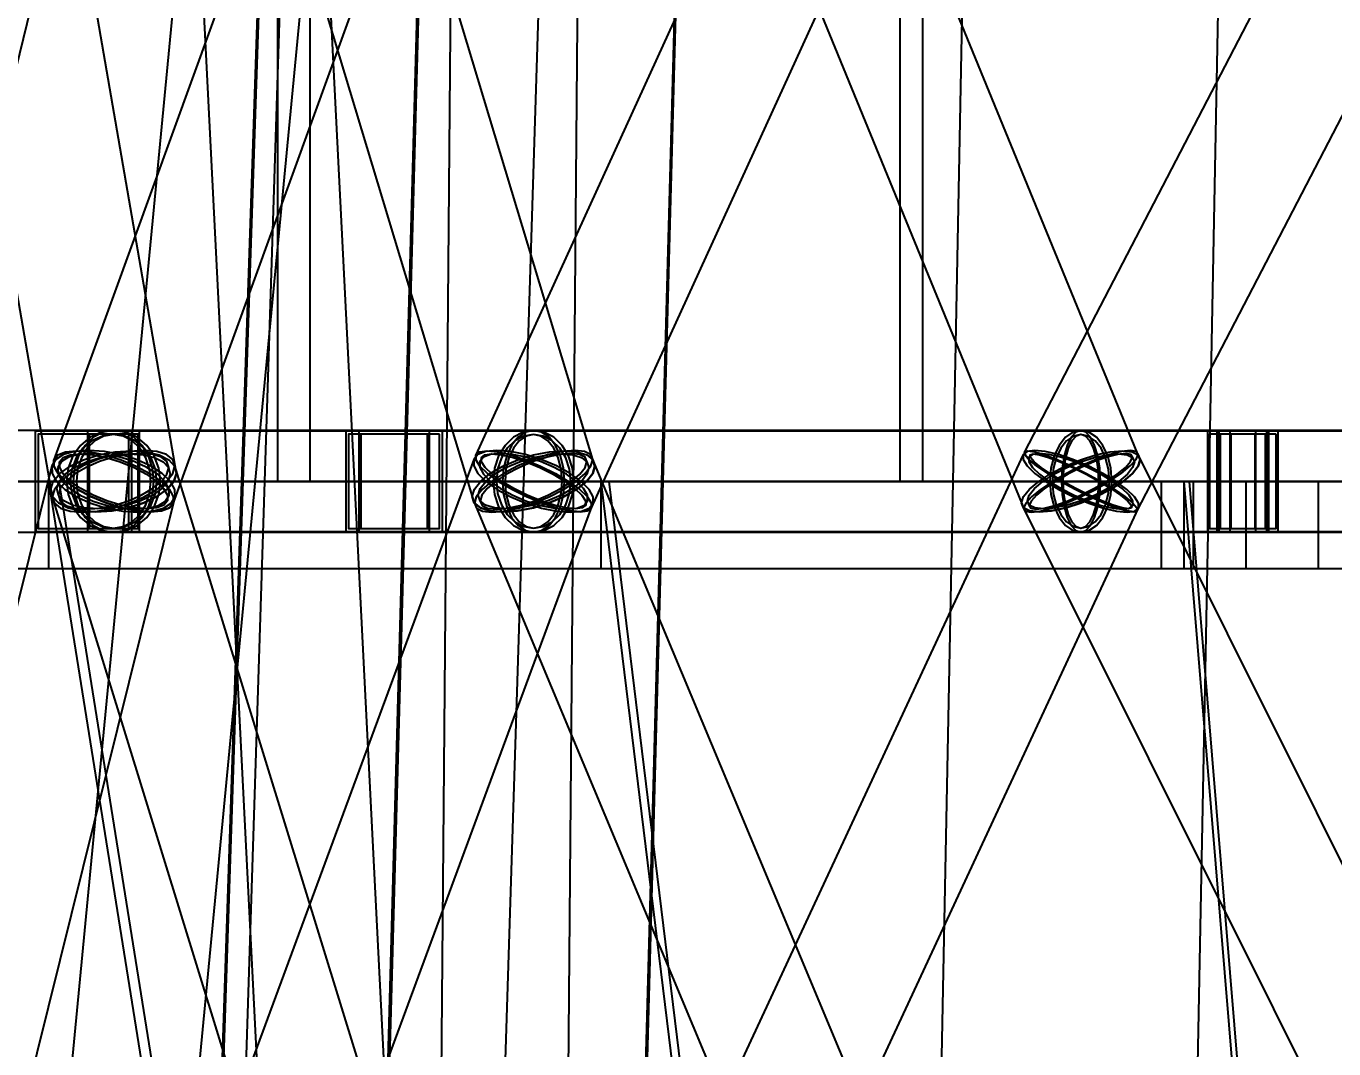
# Model space of a CAD drawing. Header units: millimetres. Extents: x -123812 to 252100, y -3000 to 639000.
# Drawn here: x -9491 to -4267, y 452733 to 456818 of the extents above; entities that cross this region are included whole.
import ezdxf

# ---------------------------------------------------------------- set-up
doc = ezdxf.new("R2010")
doc.units = ezdxf.units.MM
for name, color, linetype, lineweight in [('D-STR-DECK', 7, 'Continuous', 25), ('D-STR-DIM', 7, 'Continuous', 13), ('D-STR-STRC', 7, 'Continuous', 25)]:
    doc.layers.add(name, color=color, linetype=linetype, lineweight=lineweight)
doc.styles.add('OpenSansCondensed-Light', font='OpenSansCondensed-Light.ttf')
doc.styles.add('TOWER_UNICODE', font='Arial Unicode.ttf')
doc.dimstyles.new('EZDXF', dxfattribs={"dimtxt": 0.25, "dimasz": 0.175, "dimexe": 0.375, "dimexo": 0.125, "dimgap": 0.1, "dimtad": 1, "dimlfac": 100, "dimzin": 12, "dimdsep": 46, "dimtxsty": 'OpenSansCondensed-Light', "dimblk": 'ARCHTICK', "dimcen": 2.5, "dimazin": 3, "dimtfac": 0.5, "dimtmove": 2, "dimatfit": 3})

# ---------------------------------------------------------------- blocks, each defined once
blk = doc.blocks.new('_ARCHTICK')
at = {"color": 0, "linetype": 'BYBLOCK', "const_width": 0.15}
blk.add_lwpolyline([(-0.5, -0.5), (0.5, 0.5)], dxfattribs=at)

msp = doc.modelspace()

# ---------------------------------------------------------------- linework, layer by layer
at = {"layer": 'D-STR-DECK'}
for points in [[(-10392.3, 455000), (-10392.3, 460000), (-8358, 460000), (-8358, 455000)], [(-10392.3, 455000), (-10392.3, 460000), (-8358, 460000), (-8358, 455000)], [(-8485.3, 455000), (-8485.3, 460000), (-5910, 460000), (-5910, 455000)], [(-8485.3, 455000), (-8485.3, 460000), (-5910, 460000), (-5910, 455000)], [(-6000, 455000), (-6000, 460000), (-3059.2, 460000), (-3059.2, 455000)], [(-6000, 455000), (-6000, 460000), (-3059.2, 460000), (-3059.2, 455000)], [(-18800, 454650), (-18800, 455000), (-4957.2, 455000), (-4957.2, 454650)], [(-18800, 454650), (-18800, 455000), (-4957.2, 455000), (-4957.2, 454650)], [(-18639.2, 454650), (-18639.2, 455000), (-4829.6, 455000), (-4829.6, 454650)], [(-18639.2, 454650), (-18639.2, 455000), (-4829.6, 455000), (-4829.6, 454650)], [(-18159.4, 454650), (-18159.4, 455000), (-4619.4, 455000), (-4619.4, 454650)], [(-18159.4, 454650), (-18159.4, 455000), (-4619.4, 455000), (-4619.4, 454650)], [(-17368.9, 454650), (-17368.9, 455000), (-4330.1, 455000), (-4330.1, 454650)], [(-17368.9, 454650), (-17368.9, 455000), (-4330.1, 455000), (-4330.1, 454650)], [(-16281.3, 454650), (-16281.3, 455000), (-3966.8, 455000), (-3966.8, 454650)], [(-16281.3, 454650), (-16281.3, 455000), (-3966.8, 455000), (-3966.8, 454650)], [(-14915, 454650), (-14915, 455000), (-3535.5, 455000), (-3535.5, 454650)], [(-14915, 454650), (-14915, 455000), (-3535.5, 455000), (-3535.5, 454650)], [(-13293.6, 454650), (-13293.6, 455000), (-3043.8, 455000), (-3043.8, 454650)], [(-13293.6, 454650), (-13293.6, 455000), (-3043.8, 455000), (-3043.8, 454650)], [(-9496.7, 445000), (-11444.7, 455000), (-9360, 455000), (-7760, 445000)], [(-9496.7, 445000), (-11444.7, 455000), (-9360, 455000), (-7760, 445000)], [(-11444.7, 454650), (-11444.7, 455000), (-2500, 455000), (-2500, 454650)], [(-11444.7, 454650), (-11444.7, 455000), (-2500, 455000), (-2500, 454650)], [(-7800, 445000), (-9400, 455000), (-7163.8, 455000), (-5939.2, 445000)], [(-7800, 445000), (-9400, 455000), (-7163.8, 455000), (-5939.2, 445000)], [(-9400, 454650), (-9400, 455000), (-1913.4, 455000), (-1913.4, 454650)], [(-9400, 454650), (-9400, 455000), (-1913.4, 455000), (-1913.4, 454650)], [(-5969.9, 445000), (-7194.4, 455000), (-4845.1, 455000), (-4016.9, 445000)], [(-5969.9, 445000), (-7194.4, 455000), (-4845.1, 455000), (-4016.9, 445000)], [(-7194.4, 454650), (-7194.4, 455000), (-1294.1, 455000), (-1294.1, 454650)], [(-7194.4, 454650), (-7194.4, 455000), (-1294.1, 455000), (-1294.1, 454650)], [(-4037.6, 445000), (-4865.8, 455000), (-2443.5, 455000), (-2025.8, 445000)], [(-4037.6, 445000), (-4865.8, 455000), (-2443.5, 455000), (-2025.8, 445000)], [(-4865.8, 454650), (-4865.8, 455000), (-652.6, 455000), (-652.6, 454650)], [(-4865.8, 454650), (-4865.8, 455000), (-652.6, 455000), (-652.6, 454650)]]:
    msp.add_lwpolyline(points, close=True, dxfattribs=at)
at = {"layer": 'D-STR-STRC'}
for points in [[(-9698.3, 474987.3), (-8433.2, 449987.3), (-8424.5, 449982), (-8399.2, 449977.9), (-8358.9, 449975.3), (-8306.3, 449974.4), (-8245.1, 449975.3), (-8179.5, 449977.8), (-8113.8, 449981.9), (-8052.6, 449987.2), (-8000.1, 449993.3), (-7959.8, 449999.9), (-7934.5, 450006.6), (-7925.8, 450012.7), (-9190.9, 475012.7)], [(-7166.8, 475024.1), (-9562.6, 450024.1), (-9554, 450019.3), (-9528.7, 450013.1), (-9488.6, 450006), (-9436.2, 449998.6), (-9375.2, 449991.2), (-9309.8, 449984.4), (-9244.3, 449978.7), (-9183.4, 449974.4), (-9131, 449971.9), (-9090.8, 449971.3), (-9065.5, 449972.6), (-9056.9, 449975.9), (-6661.1, 474975.9)], [(-7639.9, 475002.2), (-7855.4, 450002.2), (-7846.7, 449993.4), (-7821.4, 449985.1), (-7781, 449977.8), (-7728.4, 449972), (-7667.1, 449968.1), (-7601.4, 449966.4), (-7535.7, 449967), (-7474.4, 449969.8), (-7421.8, 449974.7), (-7381.4, 449981.3), (-7356.1, 449989.2), (-7347.4, 449997.8), (-7132, 474997.8)], [(-9949.3, 454939), (-8726.4, 459939), (-8727.7, 459968.4), (-8745.7, 460000), (-8779.3, 460031.6), (-8826, 460061), (-8882.7, 460086.2), (-8945.6, 460105.6), (-9010.3, 460117.8), (-9072.5, 460122), (-9128, 460117.8), (-9172.8, 460105.6), (-9204.1, 460086.2), (-9219.6, 460061), (-10442.5, 455061)], [(-5411.6, 460105.6), (-7694.9, 455105.6), (-7694.4, 455086.2), (-7678.1, 455061), (-7647.3, 455031.6), (-7604, 455000), (-7551.1, 454968.4), (-7492.3, 454939), (-7431.5, 454913.8), (-7373, 454894.4), (-7320.6, 454882.2), (-7278, 454878), (-7248.1, 454882.2), (-7232.9, 454894.4), (-4949.6, 459894.4)], [(-2906.6, 460117.8), (-5502.7, 455117.8), (-5501, 455105.6), (-5484.1, 455086.2), (-5453.1, 455061), (-5410.2, 455031.6), (-5358.2, 455000), (-5300.8, 454968.4), (-5241.8, 454939), (-5185.2, 454913.8), (-5135, 454894.4), (-5094.5, 454882.2), (-5066.4, 454878), (-5052.8, 454882.2), (-2456.7, 459882.2)], [(-7565.3, 460086.2), (-9380.3, 455086.2), (-9379.9, 455061), (-9363.3, 455031.6), (-9331.5, 455000), (-9286.8, 454968.4), (-9232.2, 454939), (-9171.3, 454913.8), (-9108.5, 454894.4), (-9047.9, 454882.2), (-8993.6, 454878), (-8949.5, 454882.2), (-8918.4, 454894.4), (-8902.5, 454913.8), (-7087.5, 459913.8)], [(-9217.9, 459939), (-7708.8, 454939), (-7700.6, 454913.8), (-7676.2, 454894.4), (-7637.4, 454882.2), (-7586.8, 454878), (-7527.7, 454882.2), (-7464.3, 454894.4), (-7400.9, 454913.8), (-7341.8, 454939), (-7291, 454968.4), (-7252, 455000), (-7227.4, 455031.6), (-7219, 455061), (-8728, 460061)], [(-7563.4, 459913.8), (-5514.8, 454913.8), (-5506.4, 454894.4), (-5482.5, 454882.2), (-5444.5, 454878), (-5395.3, 454882.2), (-5338, 454894.4), (-5276.6, 454913.8), (-5215.3, 454939), (-5158.2, 454968.4), (-5109.3, 455000), (-5071.9, 455031.6), (-5048.5, 455061), (-5040.8, 455086.2), (-7089.4, 460086.2)], [(-10259, 459968.4), (-9392.4, 454968.4), (-9385.3, 454939), (-9361.6, 454913.8), (-9322.9, 454894.4), (-9271.9, 454882.2), (-9211.9, 454878), (-9147.2, 454882.2), (-9082, 454894.4), (-9020.9, 454913.8), (-8968, 454939), (-8926.9, 454968.4), (-8900.5, 455000), (-8890.4, 455031.6), (-9757.1, 460031.6)], [(-10195.9, 454796.8), (-9141.4, 454796.8), (-9092.8, 454803.7), (-9047.5, 454824), (-9008.6, 454856.3), (-8978.8, 454898.4), (-8960, 454947.4), (-8953.6, 455000), (-8960, 455052.6), (-8978.8, 455101.6), (-9008.6, 455143.7), (-9047.5, 455176), (-9092.8, 455196.3), (-9141.4, 455203.2), (-10195.9, 455203.2)], [(-10195.9, 454796.8), (-9141.4, 454796.8), (-9092.8, 454803.7), (-9047.5, 454824), (-9008.6, 454856.3), (-8978.8, 454898.4), (-8960, 454947.4), (-8953.6, 455000), (-8960, 455052.6), (-8978.8, 455101.6), (-9008.6, 455143.7), (-9047.5, 455176), (-9092.8, 455196.3), (-9141.4, 455203.2), (-10195.9, 455203.2)], [(-2732, 455203.2), (-5277.8, 455203.2), (-5297.9, 455196.3), (-5316.7, 455176), (-5332.8, 455143.7), (-5345.1, 455101.6), (-5352.9, 455052.6), (-5355.5, 455000), (-5352.9, 454947.4), (-5345.1, 454898.4), (-5332.8, 454856.3), (-5316.7, 454824), (-5297.9, 454803.7), (-5277.8, 454796.8), (-2732, 454796.8)], [(-2732, 455203.2), (-5277.8, 455203.2), (-5297.9, 455196.3), (-5316.7, 455176), (-5332.8, 455143.7), (-5345.1, 455101.6), (-5352.9, 455052.6), (-5355.5, 455000), (-5352.9, 454947.4), (-5345.1, 454898.4), (-5332.8, 454856.3), (-5316.7, 454824), (-5297.9, 454803.7), (-5277.8, 454796.8), (-2732, 454796.8)], [(-10137.3, 449938.2), (-8895, 454938.2), (-8896.2, 454968), (-8914, 455000), (-8947.3, 455032), (-8993.9, 455061.8), (-9050.5, 455087.5), (-9113.3, 455107.1), (-9178, 455119.5), (-9240.2, 455123.7), (-9295.7, 455119.5), (-9340.7, 455107.1), (-9372.1, 455087.5), (-9387.7, 455061.8), (-10630.1, 450061.8)], [(-9071.3, 449912.5), (-7225.4, 454912.5), (-7225.6, 454938.2), (-7242, 454968), (-7273.6, 455000), (-7318.1, 455032), (-7372.5, 455061.8), (-7433.2, 455087.5), (-7496, 455107.1), (-7556.5, 455119.5), (-7610.8, 455123.7), (-7655.1, 455119.5), (-7686.3, 455107.1), (-7702.4, 455087.5), (-9548.2, 450087.5)], [(-7356.8, 450061.8), (-8896.7, 455061.8), (-8905, 455087.5), (-8929.4, 455107.1), (-8968.2, 455119.5), (-9018.8, 455123.7), (-9077.8, 455119.5), (-9141.1, 455107.1), (-9204.4, 455087.5), (-9263.5, 455061.8), (-9314.2, 455032), (-9353.1, 455000), (-9377.6, 454968), (-9386, 454938.2), (-7846, 449938.2)], [(-7371.1, 449892.9), (-5047.5, 454892.9), (-5047.8, 454912.5), (-5063.8, 454938.2), (-5094.4, 454968), (-5137.5, 455000), (-5190.1, 455032), (-5248.7, 455061.8), (-5309.3, 455087.5), (-5367.8, 455107.1), (-5420.1, 455119.5), (-5462.7, 455123.7), (-5492.7, 455119.5), (-5508.1, 455107.1), (-7831.7, 450107.1)], [(-5138.5, 450087.5), (-7227.4, 455087.5), (-7235.8, 455107.1), (-7259.8, 455119.5), (-7297.7, 455123.7), (-7346.9, 455119.5), (-7404, 455107.1), (-7465.3, 455087.5), (-7526.4, 455061.8), (-7583.3, 455032), (-7632.1, 455000), (-7669.4, 454968), (-7692.7, 454938.2), (-7700.4, 454912.5), (-5611.5, 449912.5)], [(-2553.7, 450107.1), (-5049.2, 455107.1), (-5056.6, 455119.5), (-5079.2, 455123.7), (-5115.2, 455119.5), (-5162.4, 455107.1), (-5217.4, 455087.5), (-5276.5, 455061.8), (-5335.7, 455032), (-5391, 455000), (-5438.5, 454968), (-5475.1, 454938.2), (-5498.3, 454912.5), (-5506.4, 454892.9), (-3010.9, 449892.9)]]:
    msp.add_lwpolyline(points, dxfattribs=at)
for points in [[(-9659.1, 455000), (-8623.7, 455000), (-8456.4, 460000), (-9489.5, 460000)], [(-9653.3, 455000), (-8629.4, 455000), (-8461.5, 460000), (-9484.5, 460000)], [(-8538.5, 455000), (-7503.1, 455000), (-7345.5, 460000), (-8378.6, 460000)], [(-7981.6, 455000), (-6946.2, 455000), (-6809.9, 460000), (-7843, 460000)], [(-7975.9, 455000), (-6952, 455000), (-6814.9, 460000), (-7837.9, 460000)], [(-5789.7, 455000), (-4765.8, 455000), (-4669.1, 460000), (-5692, 460000)], [(-5789.7, 455000), (-4765.8, 455000), (-4669.1, 460000), (-5692, 460000)], [(-9454.8, 454800), (-7827.6, 454800), (-7827.6, 455200), (-9454.8, 455200)], [(-9068.4, 455200), (-9454.8, 455200), (-9454.8, 454800), (-9068.4, 454800)], [(-9454.8, 454800), (-7827.6, 454800), (-7827.6, 455200), (-9454.8, 455200)], [(-9068.4, 455200), (-9454.8, 455200), (-9454.8, 454800), (-9068.4, 454800)], [(-9329.1, 455000), (-9322.7, 454947.4), (-9304, 454898.4), (-9274.1, 454856.3), (-9235.2, 454824), (-9190, 454803.7), (-9141.4, 454796.8), (-9092.8, 454803.7), (-9047.5, 454824), (-9008.6, 454856.3), (-8978.8, 454898.4), (-8960, 454947.4), (-8953.6, 455000), (-8960, 455052.6), (-8978.8, 455101.6), (-9008.6, 455143.7), (-9047.5, 455176), (-9092.8, 455196.3), (-9141.4, 455203.2), (-9190, 455196.3), (-9235.2, 455176), (-9274.1, 455143.7), (-9304, 455101.6), (-9322.7, 455052.6)], [(-9329.1, 455000), (-9322.7, 454947.4), (-9304, 454898.4), (-9274.1, 454856.3), (-9235.2, 454824), (-9190, 454803.7), (-9141.4, 454796.8), (-9092.8, 454803.7), (-9047.5, 454824), (-9008.6, 454856.3), (-8978.8, 454898.4), (-8960, 454947.4), (-8953.6, 455000), (-8960, 455052.6), (-8978.8, 455101.6), (-9008.6, 455143.7), (-9047.5, 455176), (-9092.8, 455196.3), (-9141.4, 455203.2), (-9190, 455196.3), (-9235.2, 455176), (-9274.1, 455143.7), (-9304, 455101.6), (-9322.7, 455052.6)], [(-9302.6, 455000), (-9297.1, 454947.4), (-9281, 454898.4), (-9255.4, 454856.3), (-9222, 454824), (-9183.1, 454803.7), (-9141.4, 454796.8), (-7463.9, 454796.8), (-7422.2, 454803.7), (-7383.3, 454824), (-7349.9, 454856.3), (-7324.3, 454898.4), (-7308.2, 454947.4), (-7302.7, 455000), (-7308.2, 455052.6), (-7324.3, 455101.6), (-7349.9, 455143.7), (-7383.3, 455176), (-7422.2, 455196.3), (-7463.9, 455203.2), (-9141.4, 455203.2), (-9183.1, 455196.3), (-9222, 455176), (-9255.4, 455143.7), (-9281, 455101.6), (-9297.1, 455052.6)], [(-9302.6, 455000), (-9297.1, 454947.4), (-9281, 454898.4), (-9255.4, 454856.3), (-9222, 454824), (-9183.1, 454803.7), (-9141.4, 454796.8), (-9099.7, 454803.7), (-9060.8, 454824), (-9027.4, 454856.3), (-9001.8, 454898.4), (-8985.7, 454947.4), (-8980.2, 455000), (-8985.7, 455052.6), (-9001.8, 455101.6), (-9027.4, 455143.7), (-9060.8, 455176), (-9099.7, 455196.3), (-9141.4, 455203.2), (-9183.1, 455196.3), (-9222, 455176), (-9255.4, 455143.7), (-9281, 455101.6), (-9297.1, 455052.6)], [(-9302.6, 455000), (-9297.1, 454947.4), (-9281, 454898.4), (-9255.4, 454856.3), (-9222, 454824), (-9183.1, 454803.7), (-9141.4, 454796.8), (-7463.9, 454796.8), (-7422.2, 454803.7), (-7383.3, 454824), (-7349.9, 454856.3), (-7324.3, 454898.4), (-7308.2, 454947.4), (-7302.7, 455000), (-7308.2, 455052.6), (-7324.3, 455101.6), (-7349.9, 455143.7), (-7383.3, 455176), (-7422.2, 455196.3), (-7463.9, 455203.2), (-9141.4, 455203.2), (-9183.1, 455196.3), (-9222, 455176), (-9255.4, 455143.7), (-9281, 455101.6), (-9297.1, 455052.6)], [(-9302.6, 455000), (-9297.1, 454947.4), (-9281, 454898.4), (-9255.4, 454856.3), (-9222, 454824), (-9183.1, 454803.7), (-9141.4, 454796.8), (-9099.7, 454803.7), (-9060.8, 454824), (-9027.4, 454856.3), (-9001.8, 454898.4), (-8985.7, 454947.4), (-8980.2, 455000), (-8985.7, 455052.6), (-9001.8, 455101.6), (-9027.4, 455143.7), (-9060.8, 455176), (-9099.7, 455196.3), (-9141.4, 455203.2), (-9183.1, 455196.3), (-9222, 455176), (-9255.4, 455143.7), (-9281, 455101.6), (-9297.1, 455052.6)], [(-9245.3, 454800), (-4526.9, 454800), (-4526.9, 455200), (-9245.3, 455200)], [(-9037.5, 455200), (-9245.3, 455200), (-9245.3, 454800), (-9037.5, 454800)], [(-7827.6, 455200), (-8214, 455200), (-8214, 454800), (-7827.6, 454800)], [(-7827.6, 455200), (-8214, 455200), (-8214, 454800), (-7827.6, 454800)], [(-8162.2, 454800), (-4489.4, 454800), (-4489.4, 455200), (-8162.2, 455200)], [(-7879.4, 455200), (-8162.2, 455200), (-8162.2, 454800), (-7879.4, 454800)], [(-8162.2, 454800), (-4489.4, 454800), (-4489.4, 455200), (-8162.2, 455200)], [(-7879.4, 455200), (-8162.2, 455200), (-8162.2, 454800), (-7879.4, 454800)], [(-7625.1, 455000), (-7619.6, 454947.4), (-7603.5, 454898.4), (-7577.9, 454856.3), (-7544.5, 454824), (-7505.6, 454803.7), (-7463.9, 454796.8), (-7422.2, 454803.7), (-7383.3, 454824), (-7349.9, 454856.3), (-7324.3, 454898.4), (-7308.2, 454947.4), (-7302.7, 455000), (-7308.2, 455052.6), (-7324.3, 455101.6), (-7349.9, 455143.7), (-7383.3, 455176), (-7422.2, 455196.3), (-7463.9, 455203.2), (-7505.6, 455196.3), (-7544.5, 455176), (-7577.9, 455143.7), (-7603.5, 455101.6), (-7619.6, 455052.6)], [(-7625.1, 455000), (-7619.6, 454947.4), (-7603.5, 454898.4), (-7577.9, 454856.3), (-7544.5, 454824), (-7505.6, 454803.7), (-7463.9, 454796.8), (-7422.2, 454803.7), (-7383.3, 454824), (-7349.9, 454856.3), (-7324.3, 454898.4), (-7308.2, 454947.4), (-7302.7, 455000), (-7308.2, 455052.6), (-7324.3, 455101.6), (-7349.9, 455143.7), (-7383.3, 455176), (-7422.2, 455196.3), (-7463.9, 455203.2), (-7505.6, 455196.3), (-7544.5, 455176), (-7577.9, 455143.7), (-7603.5, 455101.6), (-7619.6, 455052.6)], [(-7587.6, 455000), (-7583.4, 454947.4), (-7571, 454898.4), (-7551.4, 454856.3), (-7525.8, 454824), (-7495.9, 454803.7), (-7463.9, 454796.8), (-5277.8, 454796.8), (-5245.8, 454803.7), (-5215.9, 454824), (-5190.3, 454856.3), (-5170.7, 454898.4), (-5158.3, 454947.4), (-5154.1, 455000), (-5158.3, 455052.6), (-5170.7, 455101.6), (-5190.3, 455143.7), (-5215.9, 455176), (-5245.8, 455196.3), (-5277.8, 455203.2), (-7463.9, 455203.2), (-7495.9, 455196.3), (-7525.8, 455176), (-7551.4, 455143.7), (-7571, 455101.6), (-7583.4, 455052.6)], [(-7587.6, 455000), (-7583.4, 454947.4), (-7571, 454898.4), (-7551.4, 454856.3), (-7525.8, 454824), (-7495.9, 454803.7), (-7463.9, 454796.8), (-7431.9, 454803.7), (-7402.1, 454824), (-7376.4, 454856.3), (-7356.8, 454898.4), (-7344.4, 454947.4), (-7340.2, 455000), (-7344.4, 455052.6), (-7356.8, 455101.6), (-7376.4, 455143.7), (-7402.1, 455176), (-7431.9, 455196.3), (-7463.9, 455203.2), (-7495.9, 455196.3), (-7525.8, 455176), (-7551.4, 455143.7), (-7571, 455101.6), (-7583.4, 455052.6)], [(-7587.6, 455000), (-7583.4, 454947.4), (-7571, 454898.4), (-7551.4, 454856.3), (-7525.8, 454824), (-7495.9, 454803.7), (-7463.9, 454796.8), (-5277.8, 454796.8), (-5245.8, 454803.7), (-5215.9, 454824), (-5190.3, 454856.3), (-5170.7, 454898.4), (-5158.3, 454947.4), (-5154.1, 455000), (-5158.3, 455052.6), (-5170.7, 455101.6), (-5190.3, 455143.7), (-5215.9, 455176), (-5245.8, 455196.3), (-5277.8, 455203.2), (-7463.9, 455203.2), (-7495.9, 455196.3), (-7525.8, 455176), (-7551.4, 455143.7), (-7571, 455101.6), (-7583.4, 455052.6)], [(-7587.6, 455000), (-7583.4, 454947.4), (-7571, 454898.4), (-7551.4, 454856.3), (-7525.8, 454824), (-7495.9, 454803.7), (-7463.9, 454796.8), (-7431.9, 454803.7), (-7402.1, 454824), (-7376.4, 454856.3), (-7356.8, 454898.4), (-7344.4, 454947.4), (-7340.2, 455000), (-7344.4, 455052.6), (-7356.8, 455101.6), (-7376.4, 455143.7), (-7402.1, 455176), (-7431.9, 455196.3), (-7463.9, 455203.2), (-7495.9, 455196.3), (-7525.8, 455176), (-7551.4, 455143.7), (-7571, 455101.6), (-7583.4, 455052.6)], [(-5401.5, 455000), (-5397.3, 454947.4), (-5384.9, 454898.4), (-5365.2, 454856.3), (-5339.6, 454824), (-5309.8, 454803.7), (-5277.8, 454796.8), (-5245.8, 454803.7), (-5215.9, 454824), (-5190.3, 454856.3), (-5170.7, 454898.4), (-5158.3, 454947.4), (-5154.1, 455000), (-5158.3, 455052.6), (-5170.7, 455101.6), (-5190.3, 455143.7), (-5215.9, 455176), (-5245.8, 455196.3), (-5277.8, 455203.2), (-5309.8, 455196.3), (-5339.6, 455176), (-5365.2, 455143.7), (-5384.9, 455101.6), (-5397.3, 455052.6)], [(-5401.5, 455000), (-5397.3, 454947.4), (-5384.9, 454898.4), (-5365.2, 454856.3), (-5339.6, 454824), (-5309.8, 454803.7), (-5277.8, 454796.8), (-5245.8, 454803.7), (-5215.9, 454824), (-5190.3, 454856.3), (-5170.7, 454898.4), (-5158.3, 454947.4), (-5154.1, 455000), (-5158.3, 455052.6), (-5170.7, 455101.6), (-5190.3, 455143.7), (-5215.9, 455176), (-5245.8, 455196.3), (-5277.8, 455203.2), (-5309.8, 455196.3), (-5339.6, 455176), (-5365.2, 455143.7), (-5384.9, 455101.6), (-5397.3, 455052.6)], [(-5355.5, 455000), (-5352.9, 454947.4), (-5345.1, 454898.4), (-5332.8, 454856.3), (-5316.7, 454824), (-5297.9, 454803.7), (-5277.8, 454796.8), (-5257.7, 454803.7), (-5238.9, 454824), (-5222.8, 454856.3), (-5210.4, 454898.4), (-5202.7, 454947.4), (-5200, 455000), (-5202.7, 455052.6), (-5210.4, 455101.6), (-5222.8, 455143.7), (-5238.9, 455176), (-5257.7, 455196.3), (-5277.8, 455203.2), (-5297.9, 455196.3), (-5316.7, 455176), (-5332.8, 455143.7), (-5345.1, 455101.6), (-5352.9, 455052.6)], [(-5355.5, 455000), (-5352.9, 454947.4), (-5345.1, 454898.4), (-5332.8, 454856.3), (-5316.7, 454824), (-5297.9, 454803.7), (-5277.8, 454796.8), (-5257.7, 454803.7), (-5238.9, 454824), (-5222.8, 454856.3), (-5210.4, 454898.4), (-5202.7, 454947.4), (-5200, 455000), (-5202.7, 455052.6), (-5210.4, 455101.6), (-5222.8, 455143.7), (-5238.9, 455176), (-5257.7, 455196.3), (-5277.8, 455203.2), (-5297.9, 455196.3), (-5316.7, 455176), (-5332.8, 455143.7), (-5345.1, 455101.6), (-5352.9, 455052.6)], [(-4489.4, 455200), (-4772.2, 455200), (-4772.2, 454800), (-4489.4, 454800)], [(-4489.4, 455200), (-4772.2, 455200), (-4772.2, 454800), (-4489.4, 454800)], [(-4526.9, 455200), (-4734.7, 455200), (-4734.7, 454800), (-4526.9, 454800)], [(-4726.8, 454800), (96, 454800), (96, 455200), (-4726.8, 455200)], [(-4534.8, 455200), (-4726.8, 455200), (-4726.8, 454800), (-4534.8, 454800)], [(-4682.6, 454800), (51.8, 454800), (51.8, 455200), (-4682.6, 455200)], [(-4579, 455200), (-4682.6, 455200), (-4682.6, 454800), (-4579, 454800)], [(-4682.6, 454800), (51.8, 454800), (51.8, 455200), (-4682.6, 455200)], [(-4579, 455200), (-4682.6, 455200), (-4682.6, 454800), (-4579, 454800)], [(-9080, 455188), (-9443.2, 455188), (-9443.2, 454812), (-9080, 454812)], [(-9080, 455188), (-9443.2, 455188), (-9443.2, 454812), (-9080, 454812)], [(-9314.3, 455000), (-9308.4, 454951.5), (-9291.2, 454906.4), (-9263.7, 454867.6), (-9227.9, 454837.9), (-9186.1, 454819.2), (-9141.4, 454812.8), (-9096.6, 454819.2), (-9054.9, 454837.9), (-9019.1, 454867.6), (-8991.6, 454906.4), (-8974.3, 454951.5), (-8968.4, 455000), (-8974.3, 455048.5), (-8991.6, 455093.6), (-9019.1, 455132.4), (-9054.9, 455162.1), (-9096.6, 455180.8), (-9141.4, 455187.2), (-9186.1, 455180.8), (-9227.9, 455162.1), (-9263.7, 455132.4), (-9291.2, 455093.6), (-9308.4, 455048.5)], [(-9314.3, 455000), (-9308.4, 454951.5), (-9291.2, 454906.4), (-9263.7, 454867.6), (-9227.9, 454837.9), (-9186.1, 454819.2), (-9141.4, 454812.8), (-9096.6, 454819.2), (-9054.9, 454837.9), (-9019.1, 454867.6), (-8991.6, 454906.4), (-8974.3, 454951.5), (-8968.4, 455000), (-8974.3, 455048.5), (-8991.6, 455093.6), (-9019.1, 455132.4), (-9054.9, 455162.1), (-9096.6, 455180.8), (-9141.4, 455187.2), (-9186.1, 455180.8), (-9227.9, 455162.1), (-9263.7, 455132.4), (-9291.2, 455093.6), (-9308.4, 455048.5)], [(-9289.9, 455000), (-9284.8, 454951.5), (-9270, 454906.4), (-9246.4, 454867.6), (-9215.6, 454837.9), (-9179.8, 454819.2), (-9141.4, 454812.8), (-9102.9, 454819.2), (-9067.1, 454837.9), (-9036.4, 454867.6), (-9012.8, 454906.4), (-8997.9, 454951.5), (-8992.9, 455000), (-8997.9, 455048.5), (-9012.8, 455093.6), (-9036.4, 455132.4), (-9067.1, 455162.1), (-9102.9, 455180.8), (-9141.4, 455187.2), (-9179.8, 455180.8), (-9215.6, 455162.1), (-9246.4, 455132.4), (-9270, 455093.6), (-9284.8, 455048.5)], [(-9289.9, 455000), (-9284.8, 454951.5), (-9270, 454906.4), (-9246.4, 454867.6), (-9215.6, 454837.9), (-9179.8, 454819.2), (-9141.4, 454812.8), (-9102.9, 454819.2), (-9067.1, 454837.9), (-9036.4, 454867.6), (-9012.8, 454906.4), (-8997.9, 454951.5), (-8992.9, 455000), (-8997.9, 455048.5), (-9012.8, 455093.6), (-9036.4, 455132.4), (-9067.1, 455162.1), (-9102.9, 455180.8), (-9141.4, 455187.2), (-9179.8, 455180.8), (-9215.6, 455162.1), (-9246.4, 455132.4), (-9270, 455093.6), (-9284.8, 455048.5)], [(-9043.7, 455188), (-9239.1, 455188), (-9239.1, 454812), (-9043.7, 454812)], [(-7839.2, 455188), (-8202.4, 455188), (-8202.4, 454812), (-7839.2, 454812)], [(-7839.2, 455188), (-8202.4, 455188), (-8202.4, 454812), (-7839.2, 454812)], [(-7887.8, 455188), (-8153.7, 455188), (-8153.7, 454812), (-7887.8, 454812)], [(-7887.8, 455188), (-8153.7, 455188), (-8153.7, 454812), (-7887.8, 454812)], [(-7612.4, 455000), (-7607.4, 454951.5), (-7592.5, 454906.4), (-7568.9, 454867.6), (-7538.2, 454837.9), (-7502.3, 454819.2), (-7463.9, 454812.8), (-7425.5, 454819.2), (-7389.6, 454837.9), (-7358.9, 454867.6), (-7335.3, 454906.4), (-7320.4, 454951.5), (-7315.4, 455000), (-7320.4, 455048.5), (-7335.3, 455093.6), (-7358.9, 455132.4), (-7389.6, 455162.1), (-7425.5, 455180.8), (-7463.9, 455187.2), (-7502.3, 455180.8), (-7538.2, 455162.1), (-7568.9, 455132.4), (-7592.5, 455093.6), (-7607.4, 455048.5)], [(-7612.4, 455000), (-7607.4, 454951.5), (-7592.5, 454906.4), (-7568.9, 454867.6), (-7538.2, 454837.9), (-7502.3, 454819.2), (-7463.9, 454812.8), (-7425.5, 454819.2), (-7389.6, 454837.9), (-7358.9, 454867.6), (-7335.3, 454906.4), (-7320.4, 454951.5), (-7315.4, 455000), (-7320.4, 455048.5), (-7335.3, 455093.6), (-7358.9, 455132.4), (-7389.6, 455162.1), (-7425.5, 455180.8), (-7463.9, 455187.2), (-7502.3, 455180.8), (-7538.2, 455162.1), (-7568.9, 455132.4), (-7592.5, 455093.6), (-7607.4, 455048.5)], [(-7577.9, 455000), (-7574, 454951.5), (-7562.6, 454906.4), (-7544.5, 454867.6), (-7520.9, 454837.9), (-7493.4, 454819.2), (-7463.9, 454812.8), (-7434.4, 454819.2), (-7406.9, 454837.9), (-7383.3, 454867.6), (-7365.2, 454906.4), (-7353.8, 454951.5), (-7349.9, 455000), (-7353.8, 455048.5), (-7365.2, 455093.6), (-7383.3, 455132.4), (-7406.9, 455162.1), (-7434.4, 455180.8), (-7463.9, 455187.2), (-7493.4, 455180.8), (-7520.9, 455162.1), (-7544.5, 455132.4), (-7562.6, 455093.6), (-7574, 455048.5)], [(-7577.9, 455000), (-7574, 454951.5), (-7562.6, 454906.4), (-7544.5, 454867.6), (-7520.9, 454837.9), (-7493.4, 454819.2), (-7463.9, 454812.8), (-7434.4, 454819.2), (-7406.9, 454837.9), (-7383.3, 454867.6), (-7365.2, 454906.4), (-7353.8, 454951.5), (-7349.9, 455000), (-7353.8, 455048.5), (-7365.2, 455093.6), (-7383.3, 455132.4), (-7406.9, 455162.1), (-7434.4, 455180.8), (-7463.9, 455187.2), (-7493.4, 455180.8), (-7520.9, 455162.1), (-7544.5, 455132.4), (-7562.6, 455093.6), (-7574, 455048.5)], [(-5391.7, 455000), (-5387.9, 454951.5), (-5376.5, 454906.4), (-5358.4, 454867.6), (-5334.8, 454837.9), (-5307.3, 454819.2), (-5277.8, 454812.8), (-5248.3, 454819.2), (-5220.8, 454837.9), (-5197.2, 454867.6), (-5179.1, 454906.4), (-5167.7, 454951.5), (-5163.8, 455000), (-5167.7, 455048.5), (-5179.1, 455093.6), (-5197.2, 455132.4), (-5220.8, 455162.1), (-5248.3, 455180.8), (-5277.8, 455187.2), (-5307.3, 455180.8), (-5334.8, 455162.1), (-5358.4, 455132.4), (-5376.5, 455093.6), (-5387.9, 455048.5)], [(-5391.7, 455000), (-5387.9, 454951.5), (-5376.5, 454906.4), (-5358.4, 454867.6), (-5334.8, 454837.9), (-5307.3, 454819.2), (-5277.8, 454812.8), (-5248.3, 454819.2), (-5220.8, 454837.9), (-5197.2, 454867.6), (-5179.1, 454906.4), (-5167.7, 454951.5), (-5163.8, 455000), (-5167.7, 455048.5), (-5179.1, 455093.6), (-5197.2, 455132.4), (-5220.8, 455162.1), (-5248.3, 455180.8), (-5277.8, 455187.2), (-5307.3, 455180.8), (-5334.8, 455162.1), (-5358.4, 455132.4), (-5376.5, 455093.6), (-5387.9, 455048.5)], [(-5349.4, 455000), (-5347, 454951.5), (-5339.8, 454906.4), (-5328.4, 454867.6), (-5313.6, 454837.9), (-5296.3, 454819.2), (-5277.8, 454812.8), (-5259.2, 454819.2), (-5242, 454837.9), (-5227.1, 454867.6), (-5215.7, 454906.4), (-5208.6, 454951.5), (-5206.1, 455000), (-5208.6, 455048.5), (-5215.7, 455093.6), (-5227.1, 455132.4), (-5242, 455162.1), (-5259.2, 455180.8), (-5277.8, 455187.2), (-5296.3, 455180.8), (-5313.6, 455162.1), (-5328.4, 455132.4), (-5339.8, 455093.6), (-5347, 455048.5)], [(-5349.4, 455000), (-5347, 454951.5), (-5339.8, 454906.4), (-5328.4, 454867.6), (-5313.6, 454837.9), (-5296.3, 454819.2), (-5277.8, 454812.8), (-5259.2, 454819.2), (-5242, 454837.9), (-5227.1, 454867.6), (-5215.7, 454906.4), (-5208.6, 454951.5), (-5206.1, 455000), (-5208.6, 455048.5), (-5215.7, 455093.6), (-5227.1, 455132.4), (-5242, 455162.1), (-5259.2, 455180.8), (-5277.8, 455187.2), (-5296.3, 455180.8), (-5313.6, 455162.1), (-5328.4, 455132.4), (-5339.8, 455093.6), (-5347, 455048.5)], [(-4497.9, 455188), (-4763.7, 455188), (-4763.7, 454812), (-4497.9, 454812)], [(-4497.9, 455188), (-4763.7, 455188), (-4763.7, 454812), (-4497.9, 454812)], [(-4533.1, 455188), (-4728.5, 455188), (-4728.5, 454812), (-4533.1, 454812)], [(-4540.5, 455188), (-4721.1, 455188), (-4721.1, 454812), (-4540.5, 454812)], [(-4582.1, 455188), (-4679.5, 455188), (-4679.5, 454812), (-4582.1, 454812)], [(-4582.1, 455188), (-4679.5, 455188), (-4679.5, 454812), (-4582.1, 454812)], [(-8900.5, 455000), (-8926.9, 454968.4), (-8968, 454939), (-9020.9, 454913.8), (-9082, 454894.4), (-9147.2, 454882.2), (-9211.9, 454878), (-9271.9, 454882.2), (-9322.9, 454894.4), (-9361.6, 454913.8), (-9385.3, 454939), (-9392.4, 454968.4), (-9382.3, 455000), (-9355.8, 455031.6), (-9314.8, 455061), (-9261.9, 455086.2), (-9200.7, 455105.6), (-9135.6, 455117.8), (-9070.8, 455122), (-9010.9, 455117.8), (-8959.8, 455105.6), (-8921.1, 455086.2), (-8897.5, 455061), (-8890.4, 455031.6)], [(-9368.8, 455000), (-9335.4, 454968), (-9288.9, 454938.2), (-9232.3, 454912.5), (-9169.4, 454892.9), (-9104.7, 454880.5), (-9042.5, 454876.3), (-8987, 454880.5), (-8942.1, 454892.9), (-8910.7, 454912.5), (-8895, 454938.2), (-8896.2, 454968), (-8914, 455000), (-8947.3, 455032), (-8993.9, 455061.8), (-9050.5, 455087.5), (-9113.3, 455107.1), (-9178, 455119.5), (-9240.2, 455123.7), (-9295.7, 455119.5), (-9340.7, 455107.1), (-9372.1, 455087.5), (-9387.7, 455061.8), (-9386.6, 455032)], [(-9353.1, 455000), (-9377.6, 454968), (-9386, 454938.2), (-9377.8, 454912.5), (-9353.4, 454892.9), (-9314.6, 454880.5), (-9263.9, 454876.3), (-9205, 454880.5), (-9141.7, 454892.9), (-9078.3, 454912.5), (-9019.3, 454938.2), (-8968.6, 454968), (-8929.7, 455000), (-8905.2, 455032), (-8896.7, 455061.8), (-8905, 455087.5), (-8929.4, 455107.1), (-8968.2, 455119.5), (-9018.8, 455123.7), (-9077.8, 455119.5), (-9141.1, 455107.1), (-9204.4, 455087.5), (-9263.5, 455061.8), (-9314.2, 455032)], [(-8951.3, 455000), (-8919.5, 454968.4), (-8902.9, 454939), (-8902.5, 454913.8), (-8918.4, 454894.4), (-8949.5, 454882.2), (-8993.6, 454878), (-9047.9, 454882.2), (-9108.5, 454894.4), (-9171.3, 454913.8), (-9232.2, 454939), (-9286.8, 454968.4), (-9331.5, 455000), (-9363.3, 455031.6), (-9379.9, 455061), (-9380.3, 455086.2), (-9364.4, 455105.6), (-9333.3, 455117.8), (-9289.1, 455122), (-9234.9, 455117.8), (-9174.3, 455105.6), (-9111.4, 455086.2), (-9050.6, 455061), (-8996, 455031.6)], [(-8924.2, 455000), (-8948, 454971.5), (-8985.1, 454945), (-9032.8, 454922.2), (-9087.9, 454904.8), (-9146.6, 454893.8), (-9205, 454890), (-9259, 454893.8), (-9305.1, 454904.8), (-9340, 454922.2), (-9361.3, 454945), (-9367.7, 454971.5), (-9358.6, 455000), (-9334.7, 455028.5), (-9297.7, 455055), (-9250, 455077.8), (-9194.9, 455095.2), (-9136.2, 455106.2), (-9077.8, 455110), (-9023.7, 455106.2), (-8977.7, 455095.2), (-8942.8, 455077.8), (-8921.5, 455055), (-8915.1, 455028.5)], [(-9346.4, 455000), (-9316.3, 454971.1), (-9274.3, 454944.2), (-9223.3, 454921.1), (-9166.7, 454903.4), (-9108.3, 454892.3), (-9052.2, 454888.5), (-9002.2, 454892.3), (-8961.7, 454903.4), (-8933.4, 454921.1), (-8919.3, 454944.2), (-8920.3, 454971.1), (-8936.4, 455000), (-8966.4, 455028.9), (-9008.4, 455055.8), (-9059.5, 455078.9), (-9116.1, 455096.6), (-9174.4, 455107.7), (-9230.5, 455111.5), (-9280.5, 455107.7), (-9321.1, 455096.6), (-9349.4, 455078.9), (-9363.5, 455055.8), (-9362.5, 455028.9)], [(-9332.3, 455000), (-9354.4, 454971.1), (-9361.9, 454944.2), (-9354.5, 454921.1), (-9332.5, 454903.4), (-9297.5, 454892.3), (-9251.9, 454888.5), (-9198.7, 454892.3), (-9141.6, 454903.4), (-9084.5, 454921.1), (-9031.3, 454944.2), (-8985.6, 454971.1), (-8950.5, 455000), (-8928.4, 455028.9), (-8920.8, 455055.8), (-8928.3, 455078.9), (-8950.2, 455096.6), (-8985.2, 455107.7), (-9030.9, 455111.5), (-9084.1, 455107.7), (-9141.1, 455096.6), (-9198.2, 455078.9), (-9251.4, 455055.8), (-9297.2, 455028.9)], [(-8970, 455000), (-8941.3, 454971.5), (-8926.3, 454945), (-8926, 454922.2), (-8940.3, 454904.8), (-8968.3, 454893.8), (-9008.2, 454890), (-9057.1, 454893.8), (-9111.7, 454904.8), (-9168.4, 454922.2), (-9223.2, 454945), (-9272.5, 454971.5), (-9312.8, 455000), (-9341.4, 455028.5), (-9356.4, 455055), (-9356.8, 455077.8), (-9342.4, 455095.2), (-9314.4, 455106.2), (-9274.6, 455110), (-9225.7, 455106.2), (-9171, 455095.2), (-9114.4, 455077.8), (-9059.5, 455055), (-9010.3, 455028.5)], [(-7252, 455000), (-7291, 454968.4), (-7341.8, 454939), (-7400.9, 454913.8), (-7464.3, 454894.4), (-7527.7, 454882.2), (-7586.8, 454878), (-7637.4, 454882.2), (-7676.2, 454894.4), (-7700.6, 454913.8), (-7708.8, 454939), (-7700.4, 454968.4), (-7675.8, 455000), (-7636.8, 455031.6), (-7586, 455061), (-7526.9, 455086.2), (-7463.5, 455105.6), (-7400.1, 455117.8), (-7341.1, 455122), (-7290.4, 455117.8), (-7251.6, 455105.6), (-7227.2, 455086.2), (-7219, 455061), (-7227.4, 455031.6)], [(-7654.2, 455000), (-7609.7, 454968), (-7555.3, 454938.2), (-7494.6, 454912.5), (-7431.9, 454892.9), (-7371.3, 454880.5), (-7317, 454876.3), (-7272.7, 454880.5), (-7241.5, 454892.9), (-7225.4, 454912.5), (-7225.6, 454938.2), (-7242, 454968), (-7273.6, 455000), (-7318.1, 455032), (-7372.5, 455061.8), (-7433.2, 455087.5), (-7496, 455107.1), (-7556.5, 455119.5), (-7610.8, 455123.7), (-7655.1, 455119.5), (-7686.3, 455107.1), (-7702.4, 455087.5), (-7702.2, 455061.8), (-7685.8, 455032)], [(-7632.1, 455000), (-7669.4, 454968), (-7692.7, 454938.2), (-7700.4, 454912.5), (-7692, 454892.9), (-7668, 454880.5), (-7630.1, 454876.3), (-7581, 454880.5), (-7523.8, 454892.9), (-7462.5, 454912.5), (-7401.4, 454938.2), (-7344.5, 454968), (-7295.7, 455000), (-7258.4, 455032), (-7235.1, 455061.8), (-7227.4, 455087.5), (-7235.8, 455107.1), (-7259.8, 455119.5), (-7297.7, 455123.7), (-7346.9, 455119.5), (-7404, 455107.1), (-7465.3, 455087.5), (-7526.4, 455061.8), (-7583.3, 455032)], [(-7323.9, 455000), (-7280.5, 454968.4), (-7249.7, 454939), (-7233.4, 454913.8), (-7232.9, 454894.4), (-7248.1, 454882.2), (-7278, 454878), (-7320.6, 454882.2), (-7373, 454894.4), (-7431.5, 454913.8), (-7492.3, 454939), (-7551.1, 454968.4), (-7604, 455000), (-7647.3, 455031.6), (-7678.1, 455061), (-7694.4, 455086.2), (-7694.9, 455105.6), (-7679.7, 455117.8), (-7649.8, 455122), (-7607.2, 455117.8), (-7554.9, 455105.6), (-7496.3, 455086.2), (-7435.6, 455061), (-7376.7, 455031.6)], [(-7272.9, 455000), (-7308, 454971.5), (-7353.8, 454945), (-7407.1, 454922.2), (-7464.3, 454904.8), (-7521.4, 454893.8), (-7574.7, 454890), (-7620.3, 454893.8), (-7655.3, 454904.8), (-7677.3, 454922.2), (-7684.7, 454945), (-7677.1, 454971.5), (-7655, 455000), (-7619.8, 455028.5), (-7574, 455055), (-7520.7, 455077.8), (-7463.5, 455095.2), (-7406.4, 455106.2), (-7353.1, 455110), (-7307.5, 455106.2), (-7272.5, 455095.2), (-7250.5, 455077.8), (-7243.1, 455055), (-7250.7, 455028.5)], [(-7635.5, 455000), (-7595.4, 454971.1), (-7546.3, 454944.2), (-7491.6, 454921.1), (-7435, 454903.4), (-7380.4, 454892.3), (-7331.5, 454888.5), (-7291.6, 454892.3), (-7263.4, 454903.4), (-7248.9, 454921.1), (-7249.1, 454944.2), (-7263.9, 454971.1), (-7292.3, 455000), (-7332.4, 455028.9), (-7381.5, 455055.8), (-7436.2, 455078.9), (-7492.8, 455096.6), (-7547.4, 455107.7), (-7596.3, 455111.5), (-7636.2, 455107.7), (-7664.4, 455096.6), (-7678.9, 455078.9), (-7678.7, 455055.8), (-7663.9, 455028.9)], [(-7615.5, 455000), (-7649.2, 454971.1), (-7670.2, 454944.2), (-7677.1, 454921.1), (-7669.5, 454903.4), (-7647.9, 454892.3), (-7613.8, 454888.5), (-7569.4, 454892.3), (-7517.9, 454903.4), (-7462.7, 454921.1), (-7407.5, 454944.2), (-7356.2, 454971.1), (-7312.3, 455000), (-7278.6, 455028.9), (-7257.6, 455055.8), (-7250.7, 455078.9), (-7258.3, 455096.6), (-7279.9, 455107.7), (-7314, 455111.5), (-7358.4, 455107.7), (-7409.9, 455096.6), (-7465.1, 455078.9), (-7520.3, 455055.8), (-7571.6, 455028.9)], [(-7337.6, 455000), (-7298.6, 454971.5), (-7270.8, 454945), (-7256.1, 454922.2), (-7255.6, 454904.8), (-7269.4, 454893.8), (-7296.3, 454890), (-7334.7, 454893.8), (-7381.9, 454904.8), (-7434.7, 454922.2), (-7489.5, 454945), (-7542.5, 454971.5), (-7590.2, 455000), (-7629.2, 455028.5), (-7657, 455055), (-7671.7, 455077.8), (-7672.2, 455095.2), (-7658.5, 455106.2), (-7631.5, 455110), (-7593.1, 455106.2), (-7545.9, 455095.2), (-7493.1, 455077.8), (-7438.3, 455055), (-7385.3, 455028.5)], [(-5109.3, 455000), (-5158.2, 454968.4), (-5215.3, 454939), (-5276.6, 454913.8), (-5338, 454894.4), (-5395.3, 454882.2), (-5444.5, 454878), (-5482.5, 454882.2), (-5506.4, 454894.4), (-5514.8, 454913.8), (-5507, 454939), (-5483.6, 454968.4), (-5446.2, 455000), (-5397.3, 455031.6), (-5340.3, 455061), (-5279, 455086.2), (-5217.6, 455105.6), (-5160.3, 455117.8), (-5111, 455122), (-5073.1, 455117.8), (-5049.1, 455105.6), (-5040.8, 455086.2), (-5048.5, 455061), (-5071.9, 455031.6)], [(-5418.1, 455000), (-5365.5, 454968), (-5306.8, 454938.2), (-5246.2, 454912.5), (-5187.8, 454892.9), (-5135.5, 454880.5), (-5092.9, 454876.3), (-5062.8, 454880.5), (-5047.5, 454892.9), (-5047.8, 454912.5), (-5063.8, 454938.2), (-5094.4, 454968), (-5137.5, 455000), (-5190.1, 455032), (-5248.7, 455061.8), (-5309.3, 455087.5), (-5367.8, 455107.1), (-5420.1, 455119.5), (-5462.7, 455123.7), (-5492.7, 455119.5), (-5508.1, 455107.1), (-5507.8, 455087.5), (-5491.8, 455061.8), (-5461.2, 455032)], [(-5391, 455000), (-5438.5, 454968), (-5475.1, 454938.2), (-5498.3, 454912.5), (-5506.4, 454892.9), (-5498.9, 454880.5), (-5476.4, 454876.3), (-5440.3, 454880.5), (-5393.2, 454892.9), (-5338.2, 454912.5), (-5279, 454938.2), (-5219.8, 454968), (-5164.6, 455000), (-5117, 455032), (-5080.4, 455061.8), (-5057.3, 455087.5), (-5049.2, 455107.1), (-5056.6, 455119.5), (-5079.2, 455123.7), (-5115.2, 455119.5), (-5162.4, 455107.1), (-5217.4, 455087.5), (-5276.5, 455061.8), (-5335.7, 455032)], [(-5197.3, 455000), (-5145.4, 454968.4), (-5102.5, 454939), (-5071.5, 454913.8), (-5054.5, 454894.4), (-5052.8, 454882.2), (-5066.4, 454878), (-5094.5, 454882.2), (-5135, 454894.4), (-5185.2, 454913.8), (-5241.8, 454939), (-5300.8, 454968.4), (-5358.2, 455000), (-5410.2, 455031.6), (-5453.1, 455061), (-5484.1, 455086.2), (-5501, 455105.6), (-5502.7, 455117.8), (-5489.1, 455122), (-5461.1, 455117.8), (-5420.6, 455105.6), (-5370.3, 455086.2), (-5313.8, 455061), (-5254.8, 455031.6)], [(-5125.9, 455000), (-5170, 454971.5), (-5221.4, 454945), (-5276.7, 454922.2), (-5332.1, 454904.8), (-5383.7, 454893.8), (-5428.1, 454890), (-5462.3, 454893.8), (-5483.9, 454904.8), (-5491.5, 454922.2), (-5484.5, 454945), (-5463.4, 454971.5), (-5429.6, 455000), (-5385.5, 455028.5), (-5334.1, 455055), (-5278.8, 455077.8), (-5223.5, 455095.2), (-5171.8, 455106.2), (-5127.4, 455110), (-5093.2, 455106.2), (-5071.6, 455095.2), (-5064.1, 455077.8), (-5071.1, 455055), (-5092.2, 455028.5)], [(-5404.3, 455000), (-5356.8, 454971.1), (-5304, 454944.2), (-5249.3, 454921.1), (-5196.6, 454903.4), (-5149.5, 454892.3), (-5111.1, 454888.5), (-5084, 454892.3), (-5070.1, 454903.4), (-5070.4, 454921.1), (-5084.9, 454944.2), (-5112.4, 454971.1), (-5151.3, 455000), (-5198.7, 455028.9), (-5251.6, 455055.8), (-5306.2, 455078.9), (-5358.9, 455096.6), (-5406.1, 455107.7), (-5444.5, 455111.5), (-5471.6, 455107.7), (-5485.4, 455096.6), (-5485.1, 455078.9), (-5470.7, 455055.8), (-5443.1, 455028.9)], [(-5379.8, 455000), (-5422.7, 454971.1), (-5455.7, 454944.2), (-5476.6, 454921.1), (-5483.9, 454903.4), (-5477.1, 454892.3), (-5456.8, 454888.5), (-5424.3, 454892.3), (-5381.8, 454903.4), (-5332.2, 454921.1), (-5278.9, 454944.2), (-5225.5, 454971.1), (-5175.7, 455000), (-5132.9, 455028.9), (-5099.9, 455055.8), (-5079, 455078.9), (-5071.7, 455096.6), (-5078.4, 455107.7), (-5098.7, 455111.5), (-5131.2, 455107.7), (-5173.7, 455096.6), (-5223.3, 455078.9), (-5276.6, 455055.8), (-5330, 455028.9)], [(-5205.3, 455000), (-5158.4, 454971.5), (-5119.7, 454945), (-5091.8, 454922.2), (-5076.5, 454904.8), (-5075, 454893.8), (-5087.2, 454890), (-5112.5, 454893.8), (-5149, 454904.8), (-5194.3, 454922.2), (-5245.3, 454945), (-5298.5, 454971.5), (-5350.3, 455000), (-5397.1, 455028.5), (-5435.8, 455055), (-5463.8, 455077.8), (-5479, 455095.2), (-5480.6, 455106.2), (-5468.3, 455110), (-5443.1, 455106.2), (-5406.5, 455095.2), (-5361.2, 455077.8), (-5310.2, 455055), (-5257, 455028.5)], [(-9828.6, 450000), (-8790.9, 450000), (-8623.7, 455000), (-9659.1, 455000)], [(-9822.2, 450000), (-8797.4, 450000), (-8629.4, 455000), (-9653.3, 455000)], [(-8623.7, 455000), (-8641.3, 455000), (-8693, 455000), (-8775.3, 455000), (-8882.5, 455000), (-9007.4, 455000), (-9141.4, 455000), (-9275.4, 455000), (-9400.2, 455000), (-9507.4, 455000), (-9589.7, 455000), (-9641.4, 455000), (-9659.1, 455000), (-9641.4, 455000), (-9589.7, 455000), (-9507.4, 455000), (-9400.2, 455000), (-9275.4, 455000), (-9141.4, 455000), (-9007.4, 455000), (-8882.5, 455000), (-8775.3, 455000), (-8693, 455000), (-8641.3, 455000)], [(-8629.4, 455000), (-8646.9, 455000), (-8698, 455000), (-8779.4, 455000), (-8885.4, 455000), (-9008.9, 455000), (-9141.4, 455000), (-9273.9, 455000), (-9397.4, 455000), (-9503.4, 455000), (-9584.7, 455000), (-9635.9, 455000), (-9653.3, 455000), (-9635.9, 455000), (-9584.7, 455000), (-9503.4, 455000), (-9397.4, 455000), (-9273.9, 455000), (-9141.4, 455000), (-9008.9, 455000), (-8885.4, 455000), (-8779.4, 455000), (-8698, 455000), (-8646.9, 455000)], [(-8698.3, 450000), (-7660.6, 450000), (-7503.1, 455000), (-8538.5, 455000)], [(-7503.1, 455000), (-7520.7, 455000), (-7572.4, 455000), (-7654.7, 455000), (-7761.9, 455000), (-7886.8, 455000), (-8020.8, 455000), (-8154.8, 455000), (-8279.6, 455000), (-8386.8, 455000), (-8469.1, 455000), (-8520.8, 455000), (-8538.5, 455000), (-8520.8, 455000), (-8469.1, 455000), (-8386.8, 455000), (-8279.6, 455000), (-8154.8, 455000), (-8020.8, 455000), (-7886.8, 455000), (-7761.9, 455000), (-7654.7, 455000), (-7572.4, 455000), (-7520.7, 455000)], [(-8120.2, 450000), (-7082.6, 450000), (-6946.2, 455000), (-7981.6, 455000)], [(-8113.8, 450000), (-7089, 450000), (-6952, 455000), (-7975.9, 455000)], [(-6946.2, 455000), (-6963.9, 455000), (-7015.6, 455000), (-7097.8, 455000), (-7205.1, 455000), (-7329.9, 455000), (-7463.9, 455000), (-7597.9, 455000), (-7722.8, 455000), (-7830, 455000), (-7912.2, 455000), (-7964, 455000), (-7981.6, 455000), (-7964, 455000), (-7912.2, 455000), (-7830, 455000), (-7722.8, 455000), (-7597.9, 455000), (-7463.9, 455000), (-7329.9, 455000), (-7205.1, 455000), (-7097.8, 455000), (-7015.6, 455000), (-6963.9, 455000)], [(-6952, 455000), (-6969.4, 455000), (-7020.5, 455000), (-7101.9, 455000), (-7207.9, 455000), (-7331.4, 455000), (-7463.9, 455000), (-7596.4, 455000), (-7719.9, 455000), (-7825.9, 455000), (-7907.3, 455000), (-7958.4, 455000), (-7975.9, 455000), (-7958.4, 455000), (-7907.3, 455000), (-7825.9, 455000), (-7719.9, 455000), (-7596.4, 455000), (-7463.9, 455000), (-7331.4, 455000), (-7207.9, 455000), (-7101.9, 455000), (-7020.5, 455000), (-6969.4, 455000)], [(-5887.4, 450000), (-4862.6, 450000), (-4765.8, 455000), (-5789.7, 455000)], [(-5887.4, 450000), (-4862.6, 450000), (-4765.8, 455000), (-5789.7, 455000)], [(-4765.8, 455000), (-4783.3, 455000), (-4834.4, 455000), (-4915.8, 455000), (-5021.8, 455000), (-5145.3, 455000), (-5277.8, 455000), (-5410.3, 455000), (-5533.8, 455000), (-5639.8, 455000), (-5721.1, 455000), (-5772.3, 455000), (-5789.7, 455000), (-5772.3, 455000), (-5721.1, 455000), (-5639.8, 455000), (-5533.8, 455000), (-5410.3, 455000), (-5277.8, 455000), (-5145.3, 455000), (-5021.8, 455000), (-4915.8, 455000), (-4834.4, 455000), (-4783.3, 455000)], [(-4765.8, 455000), (-4783.3, 455000), (-4834.4, 455000), (-4915.8, 455000), (-5021.8, 455000), (-5145.3, 455000), (-5277.8, 455000), (-5410.3, 455000), (-5533.8, 455000), (-5639.8, 455000), (-5721.1, 455000), (-5772.3, 455000), (-5789.7, 455000), (-5772.3, 455000), (-5721.1, 455000), (-5639.8, 455000), (-5533.8, 455000), (-5410.3, 455000), (-5277.8, 455000), (-5145.3, 455000), (-5021.8, 455000), (-4915.8, 455000), (-4834.4, 455000), (-4783.3, 455000)]]:
    msp.add_lwpolyline(points, close=True, dxfattribs=at)

# ---------------------------------------------------------------- dimensions: what is measured, and where the dimension line sits
at = {"layer": 'D-STR-DIM'}
msp.add_linear_dim(base=(-112000, 0), p1=(0, 0), p2=(0, 634000), angle=90, dimstyle='EZDXF', override={"dimtxt": 8400, "dimasz": 3750, "dimexe": 2100, "dimexo": 1800, "dimgap": 2100, "dimtad": 1, "dimdec": 0, "dimlfac": 1, "dimlunit": 2, "dimtxsty": 'TOWER_UNICODE', "dimclrd": 7, "dimclre": 7, "dimclrt": 7}, dxfattribs=at).render()

doc.saveas('drawing.dxf')
